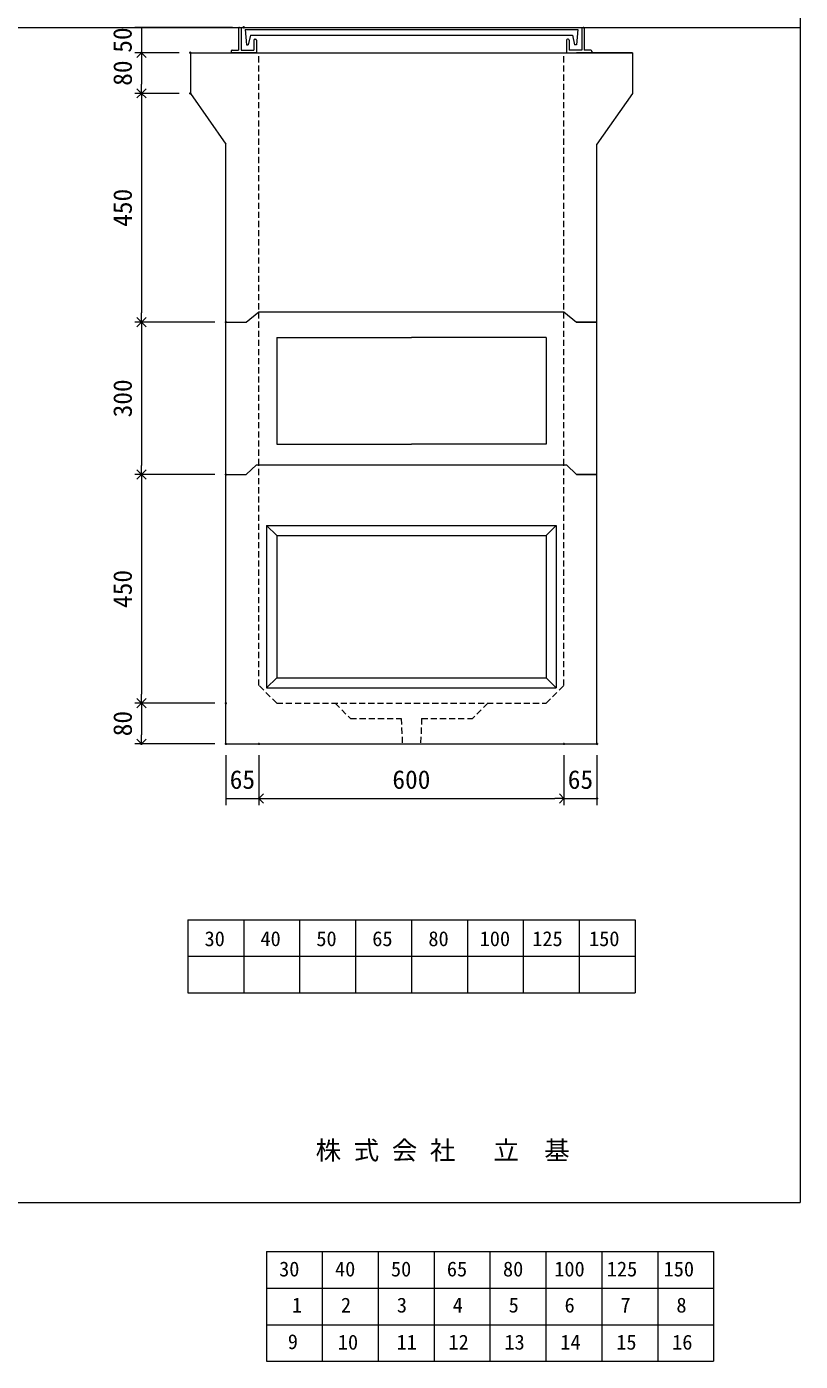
# Model space of a CAD drawing. Units: millimetres, scale not verified. Extents: x -4890 to 18490, y -2294 to 2294.
# Drawn here: x 3368 to 4890, y -2294 to 333 of the extents above; entities that cross this region are included whole.
import ezdxf
from ezdxf.enums import TextEntityAlignment as Align

# ---------------------------------------------------------------- set-up
doc = ezdxf.new("R2010")
doc.units = ezdxf.units.MM
doc.header["$LTSCALE"] = 10
doc.header["$PDMODE"] = 32
doc.header["$PDSIZE"] = 2
doc.linetypes.add('DASHED1', pattern=[1.8, 1.2, -0.6])
doc.linetypes.add('USER2', pattern=[50.8, 31.75, -6.35, 6.35, -6.35])
doc.layers.add('0-1_Defpoints', color=7, linetype='Continuous')
for name, color, linetype, lineweight in [('0-2_waku', 7, 'Continuous', 18), ('0-3_gaikei', 7, 'Continuous', 18), ('0-4_kakure', 7, 'DASHED1', 5), ('0-5_sunpou', 7, 'Continuous', 5), ('0-9_uchigawa', 6, 'Continuous', 18), ('0-B_futa', 3, 'Continuous', 18), ('0-C_GL', 4, 'Continuous', 18), ('0-E_文字１', 7, 'Continuous', 18), ('1-3_uchigawa2', 6, 'USER2', 18), ('1-5_文字２', 7, 'Continuous', 5)]:
    doc.layers.add(name, color=color, linetype=linetype, lineweight=lineweight)
doc.styles.add('ＭＳ ゴシック', font='')
doc.styles.get('ＭＳ ゴシック').set_extended_font_data('MS Gothic')

# ---------------------------------------------------------------- blocks, each defined once
blk = doc.blocks.new('D97')
at = {"layer": '0-1_Defpoints'}
for p in [(5207.33, 1132.03), (5272.33, 1132.03), (5272.33, 1024.56)]:
    blk.add_point(p, dxfattribs=at)
at = {"layer": '0-5_sunpou'}
for p, q in [((5207.33, 1110.03), (5207.33, 1011.56)), ((5272.33, 1110.03), (5272.33, 1011.56)), ((5207.33, 1024.56), (5272.33, 1024.56))]:
    blk.add_line(p, q, dxfattribs=at)
at = {"layer": '0-5_sunpou', "style": 'ＭＳ ゴシック'}
blk.add_text('65', height=36.66, dxfattribs=at).set_placement((5214.83, 1032.56), align=Align.BOTTOM_LEFT)
blk = doc.blocks.new('_Open90')
at = {"layer": '0-5_sunpou'}
blk.add_line((0, 0), (-1, 0), dxfattribs=at)
blk.add_lwpolyline([(-0.5, 0.5), (0, 0), (-0.5, -0.5)], dxfattribs=at)
blk = doc.blocks.new('D98')
at = {"layer": '0-1_Defpoints'}
for p in [(5272.33, 1132.03), (5872.33, 1132.03), (5872.33, 1024.56)]:
    blk.add_point(p, dxfattribs=at)
at = {"layer": '0-5_sunpou'}
for p, q in [((5272.33, 1110.03), (5272.33, 1011.56)), ((5872.33, 1110.03), (5872.33, 1011.56)), ((5290.33, 1024.56), (5854.33, 1024.56))]:
    blk.add_line(p, q, dxfattribs=at)
at = {"layer": '0-5_sunpou', "xscale": 18, "yscale": 18, "rotation": 180}
blk.add_blockref('_Open90', (5272.33, 1024.56), dxfattribs=at)
at = {"layer": '0-5_sunpou', "xscale": 18, "yscale": 18}
blk.add_blockref('_Open90', (5872.33, 1024.56), dxfattribs=at)
at = {"layer": '0-5_sunpou', "style": 'ＭＳ ゴシック'}
blk.add_text('600', height=36.66, dxfattribs=at).set_placement((5534.83, 1032.56), align=Align.BOTTOM_LEFT)
blk = doc.blocks.new('D99')
at = {"layer": '0-1_Defpoints'}
for p in [(5872.33, 1132.03), (5937.33, 1132.03), (5937.33, 1024.56)]:
    blk.add_point(p, dxfattribs=at)
at = {"layer": '0-5_sunpou'}
for p, q in [((5872.33, 1110.03), (5872.33, 1011.56)), ((5937.33, 1110.03), (5937.33, 1011.56)), ((5872.33, 1024.56), (5937.33, 1024.56))]:
    blk.add_line(p, q, dxfattribs=at)
at = {"layer": '0-5_sunpou', "style": 'ＭＳ ゴシック'}
blk.add_text('65', height=36.66, dxfattribs=at).set_placement((5879.83, 1032.56), align=Align.BOTTOM_LEFT)
blk = doc.blocks.new('D100')
at = {"layer": '0-1_Defpoints'}
for p in [(5137.33, 2492.03), (5041.3, 2412.03), (5137.33, 2412.03)]:
    blk.add_point(p, dxfattribs=at)
at = {"layer": '0-5_sunpou'}
for p, q in [((5115.33, 2492.03), (5028.3, 2492.03)), ((5041.3, 2474.03), (5041.3, 2430.03)), ((5115.33, 2412.03), (5028.3, 2412.03))]:
    blk.add_line(p, q, dxfattribs=at)
at = {"layer": '0-5_sunpou', "xscale": 18, "yscale": 18}
for p, rotation in [((5041.3, 2492.03), 90), ((5041.3, 2412.03), 270)]:
    blk.add_blockref('_Open90', p, dxfattribs=dict(at, rotation=rotation))
at = {"layer": '0-5_sunpou', "style": 'ＭＳ ゴシック'}
blk.add_text('80', height=36.66, rotation=90, dxfattribs=at).set_placement((5033.3, 2427.03), align=Align.BOTTOM_LEFT)
blk = doc.blocks.new('D101')
at = {"layer": '0-1_Defpoints'}
for p in [(5137.33, 2412.03), (5041.3, 1962.03), (5207.33, 1962.03)]:
    blk.add_point(p, dxfattribs=at)
at = {"layer": '0-5_sunpou'}
for p, q in [((5115.33, 2412.03), (5028.3, 2412.03)), ((5041.3, 2394.03), (5041.3, 1980.03)), ((5185.33, 1962.03), (5028.3, 1962.03))]:
    blk.add_line(p, q, dxfattribs=at)
at = {"layer": '0-5_sunpou', "xscale": 18, "yscale": 18}
for p, rotation in [((5041.3, 2412.03), 90), ((5041.3, 1962.03), 270)]:
    blk.add_blockref('_Open90', p, dxfattribs=dict(at, rotation=rotation))
at = {"layer": '0-5_sunpou', "style": 'ＭＳ ゴシック'}
blk.add_text('450', height=36.66, rotation=90, dxfattribs=at).set_placement((5033.3, 2149.53), align=Align.BOTTOM_LEFT)
blk = doc.blocks.new('D102')
at = {"layer": '0-1_Defpoints'}
for p in [(5207.33, 1962.03), (5041.3, 1662.03), (5207.33, 1662.03)]:
    blk.add_point(p, dxfattribs=at)
at = {"layer": '0-5_sunpou'}
for p, q in [((5185.33, 1962.03), (5028.3, 1962.03)), ((5041.3, 1944.03), (5041.3, 1680.03)), ((5185.33, 1662.03), (5028.3, 1662.03))]:
    blk.add_line(p, q, dxfattribs=at)
at = {"layer": '0-5_sunpou', "xscale": 18, "yscale": 18}
for p, rotation in [((5041.3, 1962.03), 90), ((5041.3, 1662.03), 270)]:
    blk.add_blockref('_Open90', p, dxfattribs=dict(at, rotation=rotation))
at = {"layer": '0-5_sunpou', "style": 'ＭＳ ゴシック'}
blk.add_text('300', height=36.66, rotation=90, dxfattribs=at).set_placement((5033.3, 1774.53), align=Align.BOTTOM_LEFT)
blk = doc.blocks.new('D103')
at = {"layer": '0-1_Defpoints'}
for p in [(5207.33, 1662.03), (5041.3, 1212.03), (5207.33, 1212.03)]:
    blk.add_point(p, dxfattribs=at)
at = {"layer": '0-5_sunpou'}
for p, q in [((5185.33, 1662.03), (5028.3, 1662.03)), ((5041.3, 1644.03), (5041.3, 1230.03)), ((5185.33, 1212.03), (5028.3, 1212.03))]:
    blk.add_line(p, q, dxfattribs=at)
at = {"layer": '0-5_sunpou', "xscale": 18, "yscale": 18}
for p, rotation in [((5041.3, 1662.03), 90), ((5041.3, 1212.03), 270)]:
    blk.add_blockref('_Open90', p, dxfattribs=dict(at, rotation=rotation))
at = {"layer": '0-5_sunpou', "style": 'ＭＳ ゴシック'}
blk.add_text('450', height=36.66, rotation=90, dxfattribs=at).set_placement((5033.3, 1399.53), align=Align.BOTTOM_LEFT)
blk = doc.blocks.new('D104')
at = {"layer": '0-1_Defpoints'}
for p in [(5207.33, 1212.03), (5041.3, 1132.03), (5207.33, 1132.03)]:
    blk.add_point(p, dxfattribs=at)
at = {"layer": '0-5_sunpou'}
for p, q in [((5185.33, 1212.03), (5028.3, 1212.03)), ((5041.3, 1194.03), (5041.3, 1150.03)), ((5185.33, 1132.03), (5028.3, 1132.03))]:
    blk.add_line(p, q, dxfattribs=at)
at = {"layer": '0-5_sunpou', "xscale": 18, "yscale": 18}
for p, rotation in [((5041.3, 1212.03), 90), ((5041.3, 1132.03), 270)]:
    blk.add_blockref('_Open90', p, dxfattribs=dict(at, rotation=rotation))
at = {"layer": '0-5_sunpou', "style": 'ＭＳ ゴシック'}
blk.add_text('80', height=36.66, rotation=90, dxfattribs=at).set_placement((5033.3, 1147.03), align=Align.BOTTOM_LEFT)
blk = doc.blocks.new('D108')
at = {"layer": '0-1_Defpoints'}
for p in [(5242.33, 2542.03), (5041.03, 2492.03), (5137.33, 2492.03)]:
    blk.add_point(p, dxfattribs=at)
at = {"layer": '0-5_sunpou'}
for p, q in [((5220.33, 2542.03), (5028.03, 2542.03)), ((5041.03, 2542.03), (5041.03, 2492.03)), ((5115.33, 2492.03), (5028.03, 2492.03))]:
    blk.add_line(p, q, dxfattribs=at)
at = {"layer": '0-5_sunpou', "style": 'ＭＳ ゴシック'}
blk.add_text('50', height=36.66, rotation=90, dxfattribs=at).set_placement((5033.03, 2492.03), align=Align.BOTTOM_LEFT)

msp = doc.modelspace()

# ---------------------------------------------------------------- linework, layer by layer
at = {"layer": '0-2_waku'}
for p, q in [((4889.94, 2293.66), (4889.94, -1981.34)), ((3684.96, -1424.67), (3684.96, -1568.67)), ((3684.96, -1424.67), (3684.96, -1568.67)), ((3684.96, -1424.67), (3684.96, -1568.67)), ((3684.96, -1424.67), (3684.96, -1568.67)), ((3684.96, -1424.67), (4564.96, -1424.67)), ((3794.96, -1424.67), (3794.96, -1568.67)), ((3904.96, -1424.67), (3904.96, -1568.67)), ((3904.96, -1424.67), (3904.96, -1568.67)), ((4014.96, -1424.67), (4014.96, -1568.67)), ((4124.96, -1424.67), (4124.96, -1568.67)), ((4234.96, -1424.67), (4234.96, -1568.67)), ((4344.96, -1424.67), (4344.96, -1568.67)), ((4454.96, -1424.67), (4454.96, -1568.67)), ((4564.96, -1424.67), (4564.96, -1568.67)), ((3684.96, -1496.67), (4564.96, -1496.67)), ((3684.96, -1568.67), (4564.96, -1568.67)), ((-1230.06, -1981.34), (4889.94, -1981.34)), ((-1230.06, -1981.34), (4889.94, -1981.34))]:
    msp.add_line(p, q, dxfattribs=at)
msp.add_lwpolyline([(-1230.06, 2293.66), (4889.94, 2293.66), (4889.94, -1981.34)], dxfattribs=at)
at = {"layer": '0-3_gaikei'}
for p, q in [((3689.96, 281.33), (3689.96, 201.33)), ((3689.96, 281.33), (3799.96, 281.33)), ((3689.96, 281.33), (4559.96, 281.33)), ((3689.96, 281.33), (3799.96, 281.33)), ((3689.96, 281.33), (4559.96, 281.33)), ((4559.96, 281.33), (4449.96, 281.33)), ((4559.96, 281.33), (4449.96, 281.33)), ((4559.96, 281.33), (4449.96, 281.33)), ((4559.96, 281.33), (4449.96, 281.33)), ((4559.96, 281.33), (4559.96, 201.33)), ((3689.96, 201.33), (3759.96, 101.33)), ((4559.96, 201.33), (4489.96, 101.33)), ((3759.96, -548.67), (3759.96, 101.33)), ((4489.96, -548.67), (4489.96, 101.33)), ((3799.96, -248.67), (3824.96, -228.67)), ((3824.96, -228.67), (4424.96, -228.67)), ((4424.96, -228.67), (4449.96, -248.67)), ((3759.96, -248.67), (3799.96, -248.67)), ((3759.96, -248.67), (3799.96, -248.67)), ((4489.96, -248.67), (4449.96, -248.67)), ((3759.96, -548.67), (3799.96, -548.67)), ((3759.96, -548.67), (3799.96, -548.67)), ((3759.96, -548.67), (3799.96, -548.67)), ((3759.96, -548.67), (3799.96, -548.67)), ((3759.96, -548.67), (3799.96, -548.67)), ((3759.96, -548.67), (3799.96, -548.67)), ((3759.96, -1078.67), (3759.96, -548.67)), ((3819.96, -529.67), (3799.96, -548.67)), ((3819.96, -529.67), (3799.96, -548.67)), ((3819.96, -529.67), (3799.96, -548.67)), ((3819.96, -529.67), (3799.96, -548.67)), ((3819.96, -529.67), (3799.96, -548.67)), ((3819.96, -529.67), (3799.96, -548.67)), ((3819.96, -529.67), (4429.96, -529.67)), ((3819.96, -529.67), (4429.96, -529.67)), ((4449.96, -548.67), (4429.96, -529.67)), ((4449.96, -548.67), (4429.96, -529.67)), ((4449.96, -548.67), (4489.96, -548.67)), ((4489.96, -548.67), (4449.96, -548.67)), ((4489.96, -548.67), (4449.96, -548.67)), ((4489.96, -548.67), (4449.96, -548.67)), ((4449.96, -548.67), (4489.96, -548.67)), ((4489.96, -548.67), (4449.96, -548.67)), ((4489.96, -548.67), (4449.96, -548.67)), ((4489.96, -548.67), (4449.96, -548.67)), ((4489.96, -1078.67), (4489.96, -548.67)), ((3759.96, -1078.67), (4489.96, -1078.67)), ((3759.96, -1078.67), (4489.96, -1078.67)), ((3759.96, -1078.67), (4489.96, -1078.67)), ((3759.96, -1078.67), (4489.96, -1078.67)), ((3759.96, -1078.67), (4489.96, -1078.67)), ((3759.96, -1078.67), (4489.96, -1078.67))]:
    msp.add_line(p, q, dxfattribs=at)
for points in [[(4449.96, -248.67), (4489.96, -248.67), (4449.96, -248.67)], [(4449.96, -248.67), (4489.96, -248.67), (4449.96, -248.67)], [(4449.96, -548.67), (4429.96, -529.67), (4449.96, -548.67)], [(4449.96, -548.67), (4429.96, -529.67), (4449.96, -548.67)], [(4449.96, -548.67), (4489.96, -548.67), (4449.96, -548.67)], [(4449.96, -548.67), (4489.96, -548.67), (4449.96, -548.67)]]:
    msp.add_lwpolyline(points, dxfattribs=at)
at = {"layer": '0-4_kakure'}
for p, q in [((3824.96, -529.67), (3824.96, 281.33)), ((4424.96, -529.67), (4424.96, 281.33)), ((3824.96, -963.67), (3824.96, -529.67)), ((4424.96, -963.67), (4424.96, -529.67)), ((3859.96, -998.67), (3824.96, -963.67)), ((4389.96, -998.67), (4424.96, -963.67)), ((3859.96, -998.67), (4389.96, -998.67)), ((3974.96, -998.67), (4004.96, -1028.67)), ((4274.96, -998.67), (4244.96, -1028.67)), ((4144.96, -1028.67), (4142.96, -1078.67)), ((4144.96, -1028.67), (4244.96, -1028.67))]:
    msp.add_line(p, q, dxfattribs=at)
msp.add_lwpolyline([(4004.96, -1028.67), (4104.96, -1028.67), (4106.96, -1078.67)], dxfattribs=at)
at = {"layer": '0-9_uchigawa'}
for p, q in [((3839.96, -648.67), (3839.96, -968.67)), ((3839.96, -648.67), (4409.96, -648.67)), ((3839.96, -648.67), (3859.96, -668.67)), ((4389.96, -668.67), (4409.96, -648.67)), ((4409.96, -648.67), (4409.96, -968.67)), ((3859.96, -668.67), (3859.96, -948.67)), ((3859.96, -668.67), (3859.96, -948.67)), ((3859.96, -668.67), (4389.96, -668.67)), ((4389.96, -668.67), (4389.96, -948.67)), ((4389.96, -668.67), (4389.96, -948.67)), ((3839.96, -968.67), (3859.96, -948.67)), ((3839.96, -968.67), (4124.96, -968.67)), ((3859.96, -948.67), (4124.96, -948.67)), ((4124.96, -948.67), (4389.96, -948.67)), ((4124.96, -968.67), (4409.96, -968.67)), ((4409.96, -968.67), (4389.96, -948.67))]:
    msp.add_line(p, q, dxfattribs=at)
at = {"layer": '0-B_futa'}
for p, q in [((3784.96, 329.33), (3784.96, 286.33)), ((3786.96, 331.33), (3789.96, 331.33)), ((3789.96, 331.33), (3789.96, 286.33)), ((3797.77, 326.83), (4452.1, 326.83)), ((3797.77, 326.83), (3800.26, 296.83)), ((3808.29, 315.83), (3803.97, 296.83)), ((3808.29, 315.83), (4441.63, 315.83)), ((4441.63, 315.83), (4445.95, 296.83)), ((4452.1, 326.83), (4449.85, 296.83)), ((4459.96, 331.33), (4459.96, 286.33)), ((4459.96, 331.33), (4462.96, 331.33)), ((4464.96, 329.33), (4464.96, 286.33)), ((3800.26, 296.83), (3803.97, 296.83)), ((3814.96, 306.33), (3814.96, 286.33)), ((3816.96, 308.33), (3817.96, 308.33)), ((3819.96, 306.33), (3819.96, 281.33)), ((4429.96, 306.33), (4429.96, 281.33)), ((4432.96, 308.33), (4431.96, 308.33)), ((4434.96, 306.33), (4434.96, 286.33)), ((4449.85, 296.83), (4445.95, 296.83)), ((3769.96, 284.33), (3769.96, 283.33)), ((3771.96, 286.33), (3784.96, 286.33)), ((3819.96, 281.33), (3771.96, 281.33)), ((3789.96, 286.33), (3814.96, 286.33)), ((4429.96, 281.33), (4477.96, 281.33)), ((4459.96, 286.33), (4434.96, 286.33)), ((4477.96, 286.33), (4464.96, 286.33)), ((4479.96, 284.33), (4479.96, 283.33))]:
    msp.add_line(p, q, dxfattribs=at)
for centre, start, end in [((3786.96, 329.33), 90, 180), ((4462.96, 329.33), 0, 90), ((3816.96, 306.33), 90, 180), ((3817.96, 306.33), 0, 90), ((4431.96, 306.33), 90, 180), ((4432.96, 306.33), 0, 90), ((3771.96, 284.33), 90, 180), ((3771.96, 283.33), 180, 270), ((4477.96, 284.33), 0, 90), ((4477.96, 283.33), 270, 0)]:
    msp.add_arc(centre, 2, start, end, dxfattribs=at)
at = {"layer": '0-C_GL'}
msp.add_line((-1230.06, 331.33), (4889.94, 331.33), dxfattribs=at)
at = {"layer": '1-3_uchigawa2'}
for p, q in [((3859.96, -278.67), (4124.96, -278.67)), ((3859.96, -278.67), (3859.96, -488.67)), ((4389.96, -278.67), (4124.96, -278.67)), ((4389.96, -278.67), (4389.96, -488.67)), ((3859.96, -488.67), (4124.96, -488.67)), ((4389.96, -488.67), (4124.96, -488.67))]:
    msp.add_line(p, q, dxfattribs=at)
at = {"layer": '1-5_文字２'}
for p, q in [((3839.48, -2077.64), (3839.48, -2221.64)), ((3839.48, -2077.64), (3839.48, -2221.64)), ((3839.48, -2077.64), (3839.48, -2221.64)), ((3839.48, -2077.64), (3839.48, -2221.64)), ((3839.48, -2077.64), (4719.48, -2077.64)), ((3839.48, -2077.64), (3839.48, -2221.64)), ((3839.48, -2077.64), (3839.48, -2221.64)), ((3839.48, -2077.64), (3839.48, -2221.64)), ((3839.48, -2077.64), (3839.48, -2221.64)), ((3839.48, -2077.64), (4719.48, -2077.64)), ((3949.48, -2077.64), (3949.48, -2221.64)), ((3949.48, -2077.64), (3949.48, -2221.64)), ((4059.48, -2077.64), (4059.48, -2221.64)), ((4059.48, -2077.64), (4059.48, -2221.64)), ((4059.48, -2077.64), (4059.48, -2221.64)), ((4059.48, -2077.64), (4059.48, -2221.64)), ((4169.48, -2077.64), (4169.48, -2221.64)), ((4169.48, -2077.64), (4169.48, -2221.64)), ((4279.48, -2077.64), (4279.48, -2221.64)), ((4279.48, -2077.64), (4279.48, -2221.64)), ((4389.48, -2077.64), (4389.48, -2221.64)), ((4389.48, -2077.64), (4389.48, -2221.64)), ((4499.48, -2077.64), (4499.48, -2221.64)), ((4499.48, -2077.64), (4499.48, -2221.64)), ((4609.48, -2077.64), (4609.48, -2221.64)), ((4609.48, -2077.64), (4609.48, -2221.64)), ((4719.48, -2077.64), (4719.48, -2221.64)), ((4719.48, -2077.64), (4719.48, -2221.64)), ((3839.48, -2149.64), (4719.48, -2149.64)), ((3839.48, -2149.64), (4719.48, -2149.64)), ((3839.48, -2221.64), (4719.48, -2221.64)), ((3839.48, -2221.64), (4719.48, -2221.64)), ((3839.48, -2221.64), (3839.48, -2293.64)), ((3839.48, -2221.64), (3839.48, -2293.64)), ((3839.48, -2221.64), (3839.48, -2293.64)), ((3839.48, -2221.64), (3839.48, -2293.64)), ((3839.48, -2221.64), (4719.48, -2221.64)), ((3839.48, -2221.64), (3839.48, -2293.64)), ((3839.48, -2221.64), (3839.48, -2293.64)), ((3839.48, -2221.64), (3839.48, -2293.64)), ((3839.48, -2221.64), (3839.48, -2293.64)), ((3839.48, -2221.64), (4719.48, -2221.64)), ((3949.48, -2221.64), (3949.48, -2293.64)), ((3949.48, -2221.64), (3949.48, -2293.64)), ((4059.48, -2221.64), (4059.48, -2293.64)), ((4059.48, -2221.64), (4059.48, -2293.64)), ((4059.48, -2221.64), (4059.48, -2293.64)), ((4059.48, -2221.64), (4059.48, -2293.64)), ((4169.48, -2221.64), (4169.48, -2293.64)), ((4169.48, -2221.64), (4169.48, -2293.64)), ((4279.48, -2221.64), (4279.48, -2293.64)), ((4279.48, -2221.64), (4279.48, -2293.64)), ((4389.48, -2221.64), (4389.48, -2293.64)), ((4389.48, -2221.64), (4389.48, -2293.64)), ((4499.48, -2221.64), (4499.48, -2293.64)), ((4499.48, -2221.64), (4499.48, -2293.64)), ((4609.48, -2221.64), (4609.48, -2293.64)), ((4609.48, -2221.64), (4609.48, -2293.64)), ((4719.48, -2221.64), (4719.48, -2293.64)), ((4719.48, -2221.64), (4719.48, -2293.64)), ((3839.48, -2293.64), (4719.48, -2293.64)), ((3839.48, -2293.64), (4719.48, -2293.64))]:
    msp.add_line(p, q, dxfattribs=at)

# ---------------------------------------------------------------- block references
at = {"layer": '0-5_sunpou'}
for name in ['D108', 'D100', 'D101', 'D102', 'D103', 'D104', 'D97', 'D98', 'D99']:
    msp.add_blockref(name, (-1447.37, -2210.7), dxfattribs=at)

# ---------------------------------------------------------------- texts
at = {"layer": '0-E_文字１', "style": 'ＭＳ ゴシック'}
for s, height, p in [('30', 29.33, (3717.89, -1485.5)), ('40', 29.33, (3827.89, -1485.5)), ('50', 29.33, (3937.89, -1485.5)), ('65', 29.33, (4047.89, -1485.5)), ('80', 29.33, (4158.3, -1485.5)), ('100', 29.33, (4259.17, -1485.5)), ('125', 29.33, (4362.56, -1485.5)), ('150', 29.33, (4474.32, -1485.5)), ('株 式 会 社 \u3000立\u3000基', 36.66, (3936.48, -1907.7))]:
    msp.add_text(s, height=height, dxfattribs=at).set_placement(p, align=Align.BOTTOM_LEFT)
at = {"layer": '1-5_文字２', "style": 'ＭＳ ゴシック'}
for s, p in [('30', (3864.63, -2135.46)), ('30', (3864.63, -2135.46)), ('40', (3974.63, -2135.46)), ('40', (3974.63, -2135.46)), ('50', (4084.63, -2135.46)), ('50', (4084.63, -2135.46)), ('65', (4194.63, -2135.46)), ('65', (4194.63, -2135.46)), ('80', (4305.04, -2135.46)), ('80', (4305.04, -2135.46)), ('100', (4405.92, -2135.46)), ('100', (4405.92, -2135.46)), ('125', (4509.3, -2135.46)), ('125', (4509.3, -2135.46)), ('150', (4621.07, -2135.46)), ('150', (4621.07, -2135.46)), ('1', (3889.78, -2206.49)), ('2', (3986.22, -2206.49)), ('3', (4096.22, -2206.49)), ('4', (4206.22, -2206.49)), ('5', (4316.22, -2206.49)), ('6', (4426.22, -2206.49)), ('7', (4536.22, -2206.49)), ('8', (4646.22, -2206.49)), ('9', (3881.71, -2278.49)), ('10', (3980.13, -2279.46)), ('11', (4095.63, -2279.46)), ('12', (4197.84, -2279.46)), ('13', (4307.84, -2279.46)), ('14', (4417.84, -2279.46)), ('15', (4527.84, -2279.46)), ('16', (4637.84, -2279.46))]:
    msp.add_text(s, height=29.33, dxfattribs=at).set_placement(p, align=Align.BOTTOM_LEFT)

doc.saveas('drawing.dxf')
